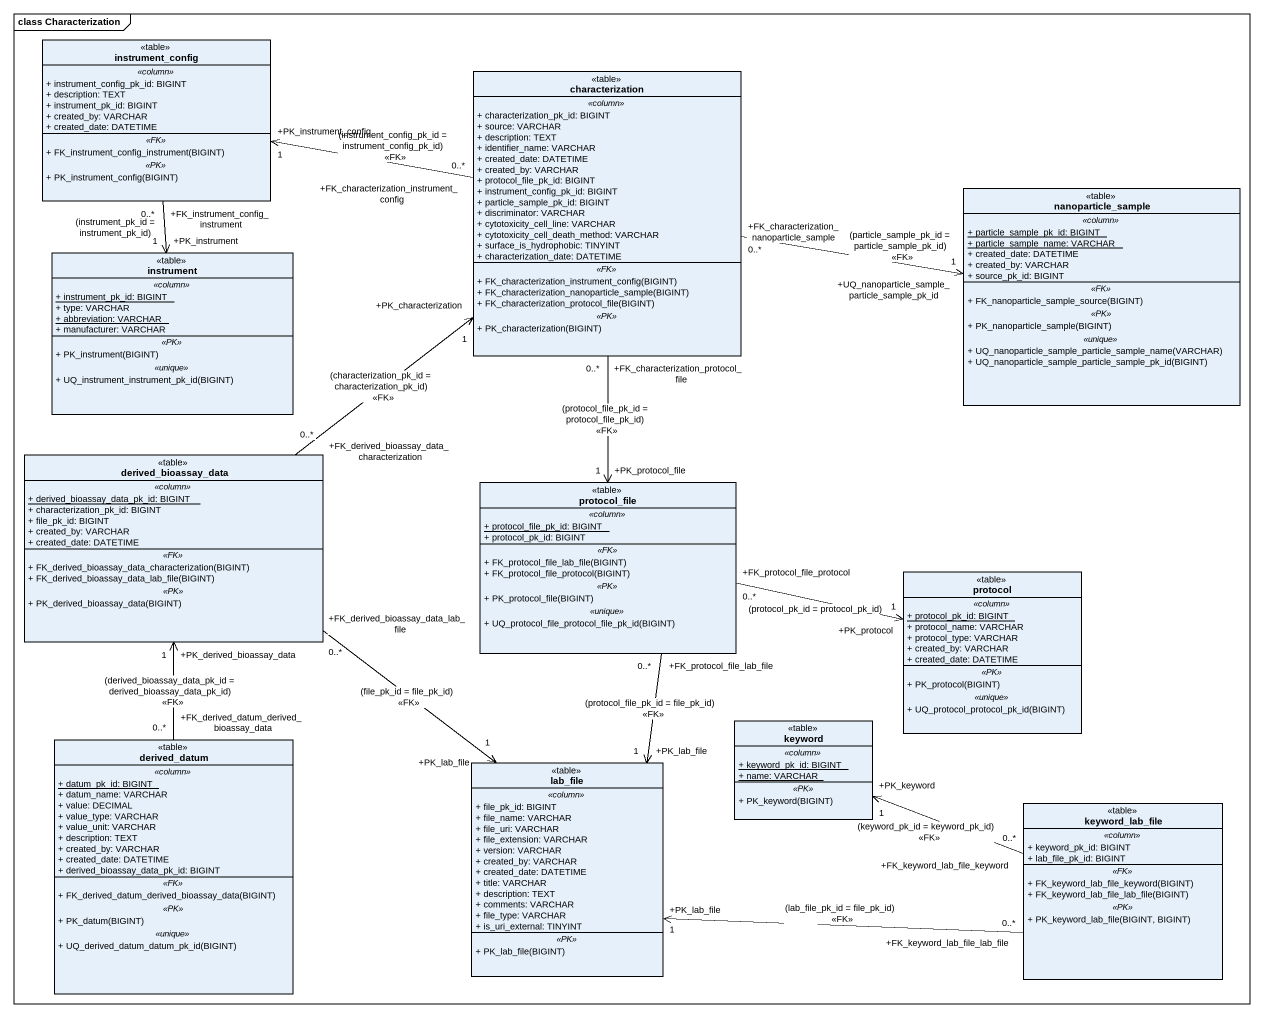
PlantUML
@startuml
mainframe class Characterization
hide circle
hide empty members
skinparam classAttributeIconSize 0
class instrument_config <<table>> {
  .. <<column>> ..
  + instrument_config_pk_id: BIGINT
  + description: TEXT
  + instrument_pk_id: BIGINT
  + created_by: VARCHAR
  + created_date: DATETIME
  .. <<FK>> ..
  + FK_instrument_config_instrument(BIGINT)
  .. <<PK>> ..
  + PK_instrument_config(BIGINT)
}
class characterization <<table>> {
  .. <<column>> ..
  + characterization_pk_id: BIGINT
  + source: VARCHAR
  + description: TEXT
  + identifier_name: VARCHAR
  + created_date: DATETIME
  + created_by: VARCHAR
  + protocol_file_pk_id: BIGINT
  + instrument_config_pk_id: BIGINT
  + particle_sample_pk_id: BIGINT
  + discriminator: VARCHAR
  + cytotoxicity_cell_line: VARCHAR
  + cytotoxicity_cell_death_method: VARCHAR
  + surface_is_hydrophobic: TINYINT
  + characterization_date: DATETIME
  .. <<FK>> ..
  + FK_characterization_instrument_config(BIGINT)
  + FK_characterization_nanoparticle_sample(BIGINT)
  + FK_characterization_protocol_file(BIGINT)
  .. <<PK>> ..
  + PK_characterization(BIGINT)
}
class nanoparticle_sample <<table>> {
  .. <<column>> ..
  {static} + particle_sample_pk_id: BIGINT
  {static} + particle_sample_name: VARCHAR
  + created_date: DATETIME
  + created_by: VARCHAR
  + source_pk_id: BIGINT
  .. <<FK>> ..
  + FK_nanoparticle_sample_source(BIGINT)
  .. <<PK>> ..
  + PK_nanoparticle_sample(BIGINT)
  .. <<unique>> ..
  + UQ_nanoparticle_sample_particle_sample_name(VARCHAR)
  + UQ_nanoparticle_sample_particle_sample_pk_id(BIGINT)
}
class instrument <<table>> {
  .. <<column>> ..
  {static} + instrument_pk_id: BIGINT
  + type: VARCHAR
  {static} + abbreviation: VARCHAR
  + manufacturer: VARCHAR
  .. <<PK>> ..
  + PK_instrument(BIGINT)
  .. <<unique>> ..
  + UQ_instrument_instrument_pk_id(BIGINT)
}
class derived_bioassay_data <<table>> {
  .. <<column>> ..
  {static} + derived_bioassay_data_pk_id: BIGINT
  + characterization_pk_id: BIGINT
  + file_pk_id: BIGINT
  + created_by: VARCHAR
  + created_date: DATETIME
  .. <<FK>> ..
  + FK_derived_bioassay_data_characterization(BIGINT)
  + FK_derived_bioassay_data_lab_file(BIGINT)
  .. <<PK>> ..
  + PK_derived_bioassay_data(BIGINT)
}
class protocol_file <<table>> {
  .. <<column>> ..
  {static} + protocol_file_pk_id: BIGINT
  + protocol_pk_id: BIGINT
  .. <<FK>> ..
  + FK_protocol_file_lab_file(BIGINT)
  + FK_protocol_file_protocol(BIGINT)
  .. <<PK>> ..
  + PK_protocol_file(BIGINT)
  .. <<unique>> ..
  + UQ_protocol_file_protocol_file_pk_id(BIGINT)
}
class "protocol" as protocol_ <<table>> {
  .. <<column>> ..
  {static} + protocol_pk_id: BIGINT
  + protocol_name: VARCHAR
  + protocol_type: VARCHAR
  + created_by: VARCHAR
  + created_date: DATETIME
  .. <<PK>> ..
  + PK_protocol(BIGINT)
  .. <<unique>> ..
  + UQ_protocol_protocol_pk_id(BIGINT)
}
class derived_datum <<table>> {
  .. <<column>> ..
  {static} + datum_pk_id: BIGINT
  + datum_name: VARCHAR
  + value: DECIMAL
  + value_type: VARCHAR
  + value_unit: VARCHAR
  + description: TEXT
  + created_by: VARCHAR
  + created_date: DATETIME
  + derived_bioassay_data_pk_id: BIGINT
  .. <<FK>> ..
  + FK_derived_datum_derived_bioassay_data(BIGINT)
  .. <<PK>> ..
  + PK_datum(BIGINT)
  .. <<unique>> ..
  + UQ_derived_datum_datum_pk_id(BIGINT)
}
class keyword <<table>> {
  .. <<column>> ..
  {static} + keyword_pk_id: BIGINT
  {static} + name: VARCHAR
  .. <<PK>> ..
  + PK_keyword(BIGINT)
}
class lab_file <<table>> {
  .. <<column>> ..
  + file_pk_id: BIGINT
  + file_name: VARCHAR
  + file_uri: VARCHAR
  + file_extension: VARCHAR
  + version: VARCHAR
  + created_by: VARCHAR
  + created_date: DATETIME
  + title: VARCHAR
  + description: TEXT
  + comments: VARCHAR
  + file_type: VARCHAR
  + is_uri_external: TINYINT
  .. <<PK>> ..
  + PK_lab_file(BIGINT)
}
class keyword_lab_file <<table>> {
  .. <<column>> ..
  + keyword_pk_id: BIGINT
  + lab_file_pk_id: BIGINT
  .. <<FK>> ..
  + FK_keyword_lab_file_keyword(BIGINT)
  + FK_keyword_lab_file_lab_file(BIGINT)
  .. <<PK>> ..
  + PK_keyword_lab_file(BIGINT, BIGINT)
}
instrument_config "+FK_instrument_config_instrument\n0..*" --> "+PK_instrument\n1" instrument : (instrument_pk_id = instrument_pk_id)
characterization "+FK_characterization_instrument_config\n0..*" -left-> "+PK_instrument_config\n1" instrument_config : (instrument_config_pk_id = instrument_config_pk_id)\n<<FK>>
characterization "+FK_characterization_nanoparticle_sample\n0..*" -right-> "+UQ_nanoparticle_sample_particle_sample_pk_id\n1" nanoparticle_sample : (particle_sample_pk_id = particle_sample_pk_id)\n<<FK>>
characterization "+FK_characterization_protocol_file\n0..*" --> "+PK_protocol_file\n1" protocol_file : (protocol_file_pk_id = protocol_file_pk_id)\n<<FK>>
derived_bioassay_data "+FK_derived_bioassay_data_characterization\n0..*" -up-> "+PK_characterization\n1" characterization : (characterization_pk_id = characterization_pk_id)\n<<FK>>
derived_bioassay_data "+FK_derived_bioassay_data_lab_file\n0..*" --> "+PK_lab_file\n1" lab_file : (file_pk_id = file_pk_id)\n<<FK>>
protocol_file "+FK_protocol_file_protocol\n0..*" -right-> "+PK_protocol\n1" protocol_ : (protocol_pk_id = protocol_pk_id)
protocol_file "+FK_protocol_file_lab_file\n0..*" --> "+PK_lab_file\n1" lab_file : (protocol_file_pk_id = file_pk_id)\n<<FK>>
derived_datum "+FK_derived_datum_derived_bioassay_data\n0..*" -up-> "+PK_derived_bioassay_data\n1" derived_bioassay_data : (derived_bioassay_data_pk_id = derived_bioassay_data_pk_id)\n<<FK>>
keyword_lab_file "+FK_keyword_lab_file_keyword\n0..*" -left-> "+PK_keyword\n1" keyword : (keyword_pk_id = keyword_pk_id)\n<<FK>>
keyword_lab_file "+FK_keyword_lab_file_lab_file\n0..*" -left-> "+PK_lab_file\n1" lab_file : (lab_file_pk_id = file_pk_id)\n<<FK>>
@enduml
